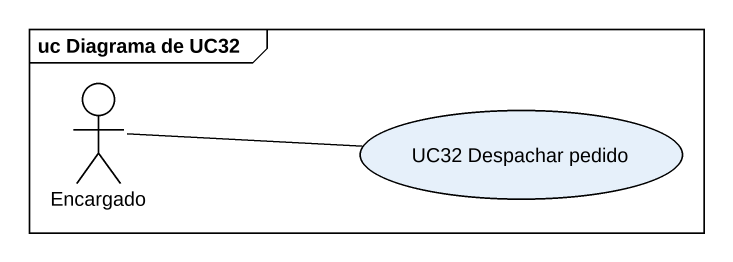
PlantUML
@startuml
mainframe uc Diagrama de UC32
actor Encargado
usecase "UC32 Despachar pedido" as UC32_Despachar_pedido
Encargado -right- UC32_Despachar_pedido
@enduml
